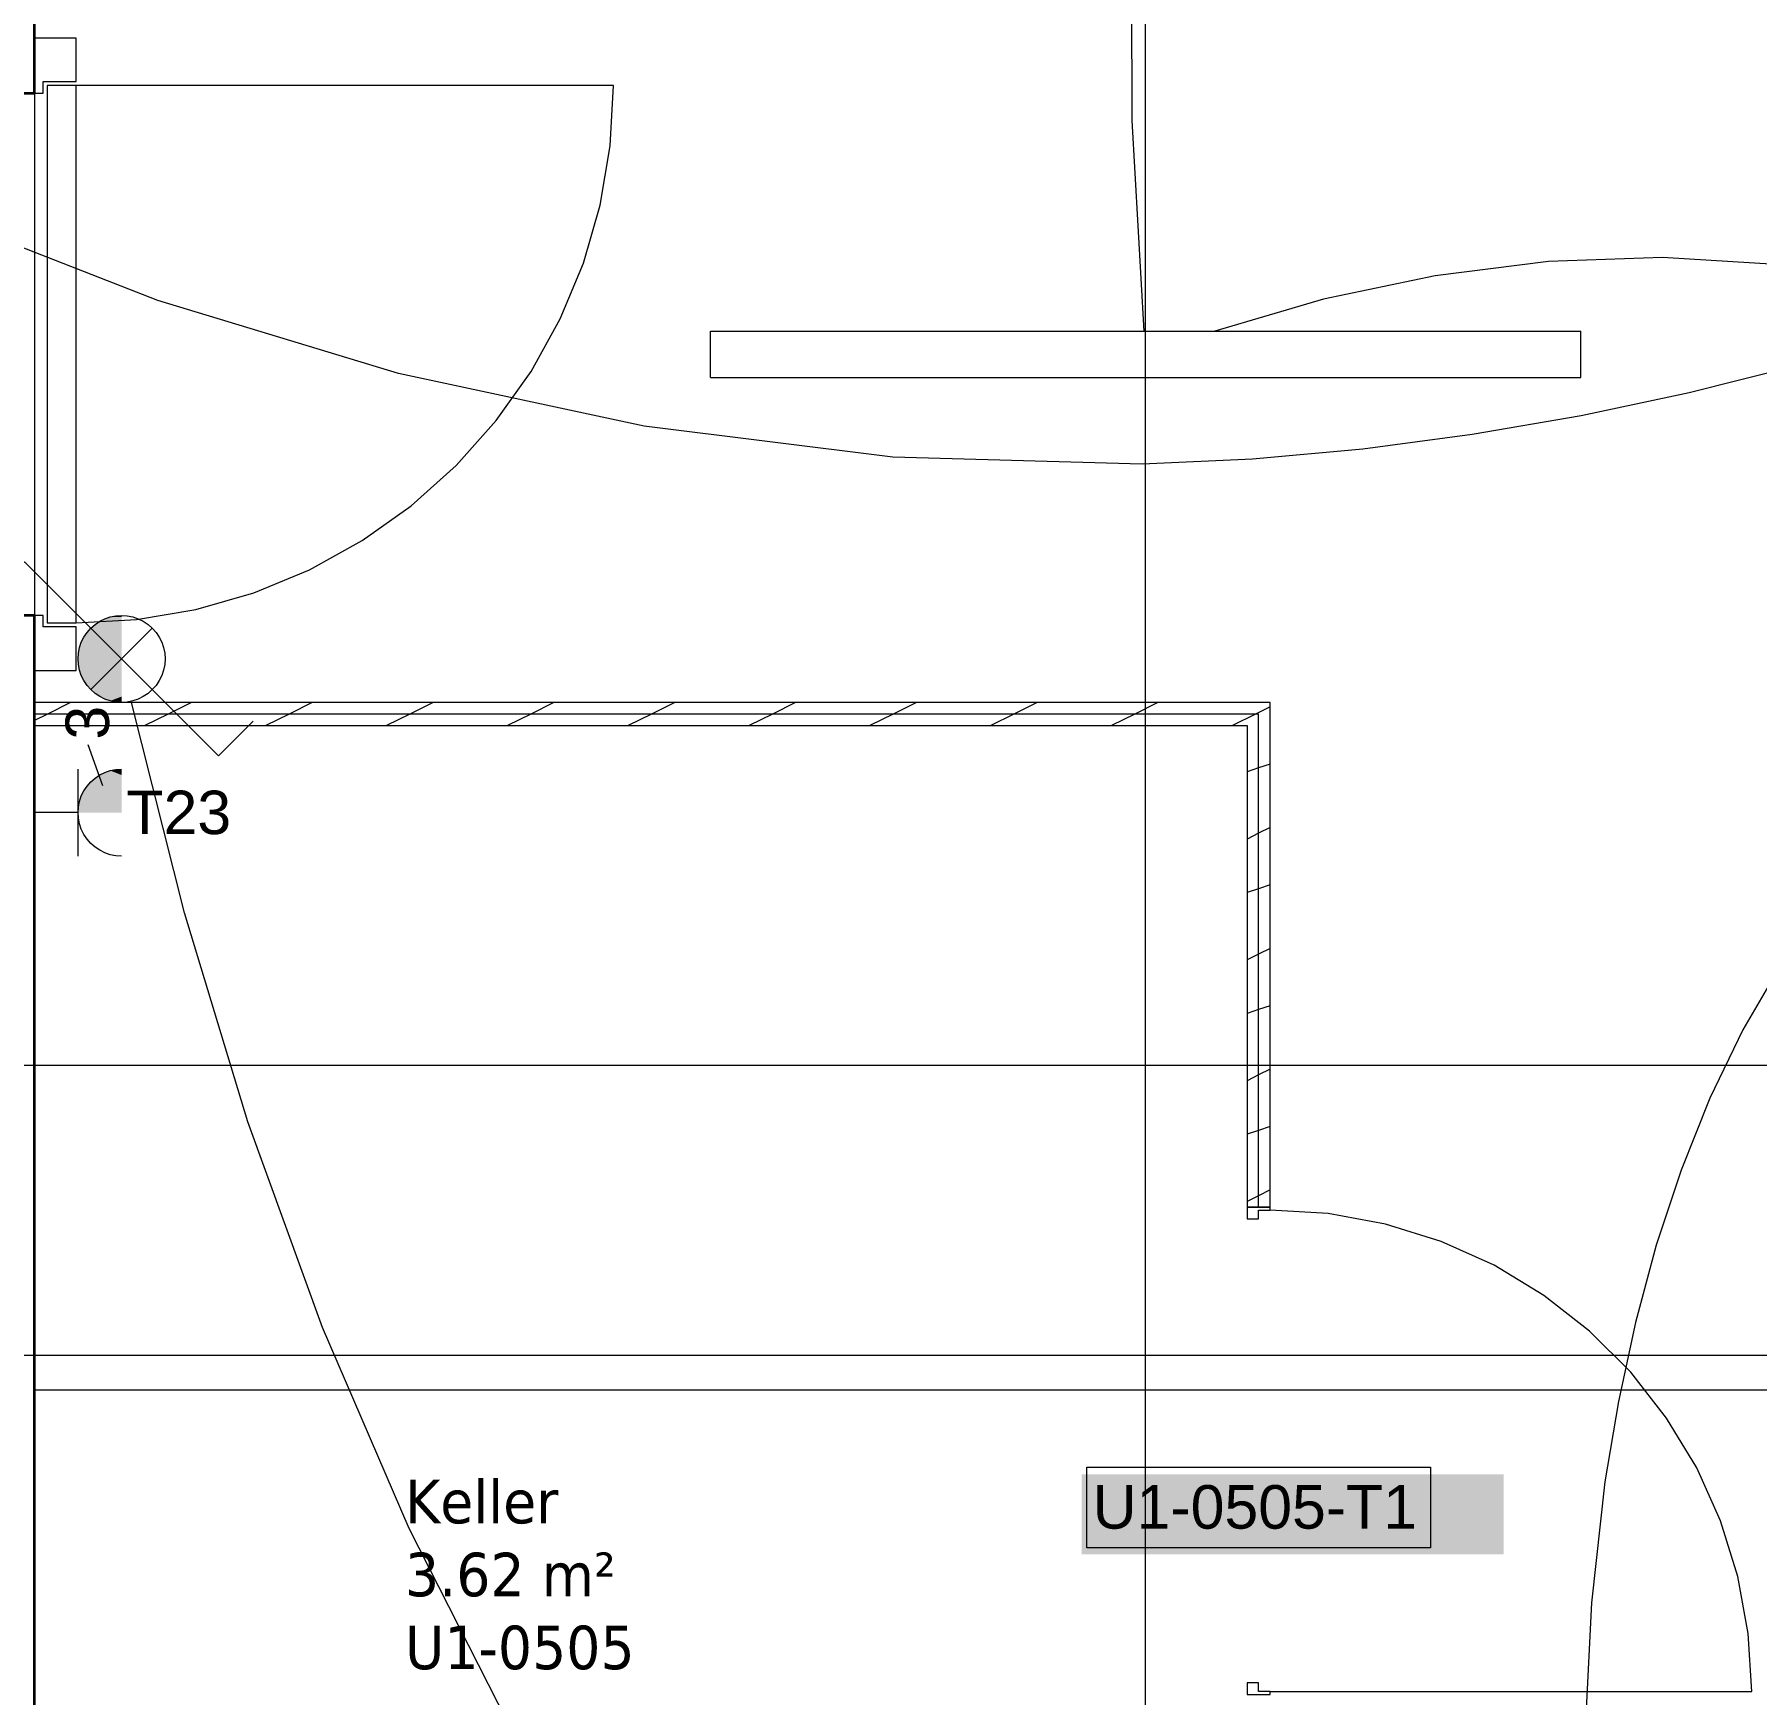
# Model space of a CAD drawing. Extents: x -1067 to 613, y -179 to 712.
# Drawn here: x 59.2 to 118.6, y 295.8 to 353 of the extents above; entities that cross this region are included whole.
import ezdxf
from ezdxf.lldxf.tags import DXFTag

# ---------------------------------------------------------------- set-up
doc = ezdxf.new("R2010")
doc.units = 0
doc.layers.get('0').update_dxf_attribs({"lineweight": 13})
for name, color, linetype, lineweight in [('A-AREA-____-IDEN', 7, 'Continuous', 5), ('A-DOOR-____-IDEN', 7, 'Continuous', 5), ('A-DOOR-____-OTLN', 7, 'Continuous', 9), ('A-DOOR-FRAM-MCUT', 7, 'Continuous', 9), ('A-DOOR-OPNG-OTLN', 7, 'Continuous', 9), ('A-FLOR-____-OVHD', 7, 'Strichpunkt - Fein', 9), ('A-WALL-____-MCUT', 7, 'Continuous', 35), ('A-WALL-____-PATT', 7, 'Continuous', 35), ('A-WALL-FNSH-MCUT', 7, 'Continuous', 35), ('S-GRID-____-OTLN', 7, 'Continuous', 5)]:
    doc.layers.add(name, color=color, linetype=linetype, lineweight=lineweight)
for name, color, linetype, lineweight, true_color in [('EL01_WAN_Kraft', 1, 'Continuous', 13, 0xff0000), ('EL01_WAN_Leitung_Licht', 7, 'Continuous', 13, 0x0080ff), ('EL01_WAN_Leitung_Notbeleuchtung', 7, 'Continuous', 13, 0x009900), ('EL01_WAN_Leuchten', 7, 'Continuous', 13, 0x0080ff), ('EL01_WAN_Licht', 7, 'Continuous', 13, 0x0080ff)]:
    doc.layers.add(name, color=color, linetype=linetype, lineweight=lineweight, true_color=true_color)
doc.styles.get("Standard").update_dxf_attribs({"font": 'arial.ttf'})
tags = doc.linetypes.add('_Rasterlinie_', pattern=[0.375, 0.2, -0.05, 0.075, -0.05]).pattern_tags.tags
tags[10:11] = [DXFTag(74, 4), DXFTag(75, 0), DXFTag(340, '0'), DXFTag(46, 1.0), DXFTag(50, 0.0), DXFTag(44, 0.0), DXFTag(45, 0.0)]
tags[8:9] = [DXFTag(74, 4), DXFTag(75, 0), DXFTag(340, '0'), DXFTag(46, 1.0), DXFTag(50, 0.0), DXFTag(44, 0.0), DXFTag(45, 0.0)]
tags[6:7] = [DXFTag(74, 4), DXFTag(75, 0), DXFTag(340, '0'), DXFTag(46, 1.0), DXFTag(50, 0.0), DXFTag(44, 0.0), DXFTag(45, 0.0)]
tags[4:5] = [DXFTag(74, 4), DXFTag(75, 0), DXFTag(340, '0'), DXFTag(46, 1.0), DXFTag(50, 0.0), DXFTag(44, 0.0), DXFTag(45, 0.0)]
tags = doc.linetypes.add('Strich Punkt fein', pattern=[0.2, 0.1, -0.05, 0, -0.05]).pattern_tags.tags
tags[10:11] = [DXFTag(74, 4), DXFTag(75, 0), DXFTag(340, '0'), DXFTag(46, 1.0), DXFTag(50, 0.0), DXFTag(44, 0.0), DXFTag(45, 0.0)]
tags[8:9] = [DXFTag(74, 4), DXFTag(75, 0), DXFTag(340, '0'), DXFTag(46, 1.0), DXFTag(50, 0.0), DXFTag(44, 0.0), DXFTag(45, 0.0)]
tags[6:7] = [DXFTag(74, 4), DXFTag(75, 0), DXFTag(340, '0'), DXFTag(46, 1.0), DXFTag(50, 0.0), DXFTag(44, 0.0), DXFTag(45, 0.0)]
tags[4:5] = [DXFTag(74, 4), DXFTag(75, 0), DXFTag(340, '0'), DXFTag(46, 1.0), DXFTag(50, 0.0), DXFTag(44, 0.0), DXFTag(45, 0.0)]
tags = doc.linetypes.add('Strichpunkt - Fein', pattern=[0.2, 0.1, -0.05, 0, -0.05]).pattern_tags.tags
tags[10:11] = [DXFTag(74, 4), DXFTag(75, 0), DXFTag(340, '0'), DXFTag(46, 1.0), DXFTag(50, 0.0), DXFTag(44, 0.0), DXFTag(45, 0.0)]
tags[8:9] = [DXFTag(74, 4), DXFTag(75, 0), DXFTag(340, '0'), DXFTag(46, 1.0), DXFTag(50, 0.0), DXFTag(44, 0.0), DXFTag(45, 0.0)]
tags[6:7] = [DXFTag(74, 4), DXFTag(75, 0), DXFTag(340, '0'), DXFTag(46, 1.0), DXFTag(50, 0.0), DXFTag(44, 0.0), DXFTag(45, 0.0)]
tags[4:5] = [DXFTag(74, 4), DXFTag(75, 0), DXFTag(340, '0'), DXFTag(46, 1.0), DXFTag(50, 0.0), DXFTag(44, 0.0), DXFTag(45, 0.0)]

# ---------------------------------------------------------------- blocks, each defined once
blk = doc.blocks.new('Referenz-A0UJ3194XE', base_point=(-1062.181, -175.856))
at = {"layer": 'A-DOOR-____-IDEN', "color": 0, "linetype": 'Continuous', "ltscale": 0.13}
for p, q in [((95.482, 303.612), (107.322, 303.612)), ((95.482, 300.832), (95.482, 303.612)), ((107.322, 303.612), (107.322, 300.832)), ((107.322, 300.832), (95.482, 300.832))]:
    blk.add_line(p, q, dxfattribs=at)
at = {"layer": 'A-DOOR-____-IDEN', "color": 7, "linetype": 'Continuous', "ltscale": 0.13, "true_color": 0xffffff}
for points in [[(95.307, 300.61), (109.846, 300.61), (95.307, 303.369)], [(109.846, 300.61), (95.307, 303.369), (109.846, 303.369)]]:
    blk.add_solid(points, dxfattribs=at)
at = {"layer": 'A-DOOR-____-OTLN', "color": 0, "linetype": 'Strich Punkt fein', "ltscale": 0.13}
blk.add_line((59.203, 350.976), (59.203, 332.976), dxfattribs=at)
at = {"layer": 'A-DOOR-____-OTLN', "color": 0, "linetype": 'Continuous', "ltscale": 0.13}
for p, q in [((59.643, 351.236), (59.643, 332.716)), ((60.643, 351.236), (59.643, 351.236)), ((60.643, 332.716), (60.643, 351.236)), ((59.643, 332.716), (60.643, 332.716))]:
    blk.add_line(p, q, dxfattribs=at)
at = {"layer": 'A-DOOR-FRAM-MCUT', "color": 0, "linetype": 'Continuous', "ltscale": 0.13}
for p, q in [((60.643, 352.876), (59.203, 352.876)), ((59.203, 352.876), (59.203, 350.976)), ((60.643, 351.376), (60.643, 352.876)), ((59.203, 350.976), (59.503, 350.976)), ((59.503, 350.976), (59.503, 351.376)), ((59.503, 351.376), (60.643, 351.376)), ((59.503, 332.976), (59.203, 332.976)), ((59.203, 332.976), (59.203, 331.076)), ((59.503, 332.576), (59.503, 332.976)), ((60.643, 332.576), (59.503, 332.576)), ((60.643, 331.076), (60.643, 332.576)), ((59.203, 331.076), (60.643, 331.076)), ((101.803, 312.576), (101.003, 312.576)), ((101.003, 312.576), (101.003, 312.176)), ((101.403, 312.176), (101.403, 312.476)), ((101.403, 312.476), (101.803, 312.476)), ((101.803, 312.476), (101.803, 312.576)), ((101.003, 312.176), (101.403, 312.176)), ((101.403, 296.176), (101.003, 296.176)), ((101.003, 296.176), (101.003, 295.776)), ((101.003, 295.776), (101.803, 295.776)), ((101.403, 295.876), (101.403, 296.176)), ((101.803, 295.876), (101.403, 295.876)), ((101.803, 295.776), (101.803, 295.876))]:
    blk.add_line(p, q, dxfattribs=at)
at = {"layer": 'A-DOOR-OPNG-OTLN', "color": 0, "linetype": 'Continuous', "ltscale": 0.13}
for p, q in [((79.163, 351.236), (60.643, 351.236)), ((79.047, 349.162), (79.163, 351.236)), ((78.699, 347.115), (79.047, 349.162)), ((78.124, 345.119), (78.699, 347.115)), ((77.329, 343.2), (78.124, 345.119)), ((76.324, 341.383), (77.329, 343.2)), ((75.123, 339.689), (76.324, 341.383)), ((73.739, 338.14), (75.123, 339.689)), ((72.19, 336.756), (73.739, 338.14)), ((70.496, 335.554), (72.19, 336.756)), ((68.679, 334.55), (70.496, 335.554)), ((66.76, 333.755), (68.679, 334.55)), ((64.764, 333.18), (66.76, 333.755)), ((62.717, 332.832), (64.764, 333.18)), ((60.643, 332.716), (62.717, 332.832)), ((103.804, 312.355), (101.803, 312.476)), ((105.776, 311.993), (103.804, 312.355)), ((107.689, 311.397), (105.776, 311.993)), ((109.517, 310.574), (107.689, 311.397)), ((111.233, 309.537), (109.517, 310.574)), ((112.811, 308.301), (111.233, 309.537)), ((114.228, 306.884), (112.811, 308.301)), ((115.465, 305.306), (114.228, 306.884)), ((116.502, 303.59), (115.465, 305.306)), ((117.324, 301.762), (116.502, 303.59)), ((117.921, 299.848), (117.324, 301.762)), ((118.282, 297.877), (117.921, 299.848)), ((118.403, 295.876), (118.282, 297.877)), ((101.803, 295.876), (118.403, 295.876))]:
    blk.add_line(p, q, dxfattribs=at)
at = {"layer": 'A-FLOR-____-OVHD', "color": 0, "linetype": 'Strichpunkt - Fein', "ltscale": 0.13}
for p, q in [((-49.397, 307.476), (198.844, 307.476)), ((59.203, 307.476), (125.803, 307.476)), ((59.203, 306.276), (125.803, 306.276))]:
    blk.add_line(p, q, dxfattribs=at)
at = {"layer": 'A-WALL-____-MCUT', "color": 0, "linetype": 'Continuous', "ltscale": 0.35}
for p, q in [((59.203, 350.976), (59.203, 426.376)), ((54.203, 350.976), (59.203, 350.976)), ((59.203, 332.976), (54.203, 332.976)), ((59.203, 213.776), (59.203, 332.976))]:
    blk.add_line(p, q, dxfattribs=at)
at = {"layer": 'A-WALL-____-MCUT', "color": 0, "linetype": 'Continuous', "lineweight": 9, "ltscale": 0.13}
for p, q in [((101.403, 329.576), (59.203, 329.576)), ((101.403, 312.576), (101.403, 329.576))]:
    blk.add_line(p, q, dxfattribs=at)
at = {"layer": 'A-WALL-____-PATT', "color": 0, "linetype": 'Continuous', "lineweight": 9, "ltscale": 0.13}
for p, q in [((59.649, 329.576), (59.203, 329.353)), ((60.449, 329.976), (59.649, 329.576)), ((63.814, 329.576), (63.014, 329.176)), ((64.614, 329.976), (63.814, 329.576)), ((67.979, 329.576), (67.179, 329.176)), ((68.779, 329.976), (67.979, 329.576)), ((72.144, 329.576), (71.344, 329.176)), ((72.944, 329.976), (72.144, 329.576)), ((76.309, 329.576), (75.509, 329.176)), ((77.109, 329.976), (76.309, 329.576)), ((80.474, 329.576), (79.674, 329.176)), ((81.274, 329.976), (80.474, 329.576)), ((84.639, 329.576), (83.839, 329.176)), ((85.439, 329.976), (84.639, 329.576)), ((88.804, 329.576), (88.004, 329.176)), ((89.604, 329.976), (88.804, 329.576)), ((92.969, 329.576), (92.169, 329.176)), ((93.769, 329.976), (92.969, 329.576)), ((97.133, 329.576), (96.333, 329.176)), ((97.933, 329.976), (97.133, 329.576)), ((101.298, 329.576), (100.498, 329.176)), ((101.803, 329.828), (101.298, 329.576)), ((101.403, 327.716), (101.003, 327.583)), ((101.803, 327.849), (101.403, 327.716)), ((101.403, 325.463), (101.003, 325.263)), ((101.803, 325.663), (101.403, 325.463)), ((101.403, 323.551), (101.003, 323.418)), ((101.803, 323.685), (101.403, 323.551)), ((101.403, 321.298), (101.003, 321.098)), ((101.803, 321.498), (101.403, 321.298)), ((101.403, 319.387), (101.003, 319.253)), ((101.803, 319.52), (101.403, 319.387)), ((101.403, 317.133), (101.003, 316.933)), ((101.803, 317.333), (101.403, 317.133)), ((101.403, 315.222), (101.003, 315.089)), ((101.803, 315.355), (101.403, 315.222)), ((101.403, 312.969), (101.003, 312.769)), ((101.803, 313.169), (101.403, 312.969))]:
    blk.add_line(p, q, dxfattribs=at)
at = {"layer": 'A-WALL-FNSH-MCUT', "color": 0, "linetype": 'Continuous', "lineweight": 9, "ltscale": 0.13}
for p, q in [((101.803, 329.976), (59.203, 329.976)), ((101.803, 312.576), (101.803, 329.976)), ((59.203, 329.176), (101.003, 329.176)), ((101.003, 329.176), (101.003, 312.576)), ((101.003, 312.576), (101.803, 312.576))]:
    blk.add_line(p, q, dxfattribs=at)
at = {"layer": 'S-GRID-____-OTLN', "color": 0, "linetype": '_Rasterlinie_', "ltscale": 0.13}
for p, q in [((97.503, -171.085), (97.503, 546.376)), ((-101.097, 317.476), (198.844, 317.476))]:
    blk.add_line(p, q, dxfattribs=at)
at = {"layer": 'A-AREA-____-IDEN', "color": 0, "linetype": 'Continuous', "ltscale": 0.13, "char_height": 1.5, "attachment_point": 1}
for s, insert in [('{\\W0.9;\\fVerdana;Keller}', (71.977, 303.178)), ('{\\W0.9;\\fVerdana;3.62 m²}', (71.977, 300.665)), ('{\\W0.9;\\fVerdana;U1-0505}', (71.977, 298.151))]:
    blk.add_mtext(s, dxfattribs=dict(at, insert=insert))
at = {"layer": 'A-DOOR-____-IDEN', "color": 0, "linetype": 'Continuous', "ltscale": 0.13, "insert": (95.682, 302.994), "char_height": 1.5, "attachment_point": 1}
blk.add_mtext('{\\fArial;U1-0505-T1}', dxfattribs=at)
blk = doc.blocks.new('Leitung-A0UJ31K2XE', base_point=(112.667, 286.982))
at = {"color": 0, "linetype": 'ByBlock', "lineweight": -2, "ltscale": 0.13}
for p, q in [((136.46, 330.781), (133.556, 330.458)), ((139.42, 330.856), (136.46, 330.781)), ((142.376, 330.728), (139.42, 330.856)), ((145.27, 330.439), (142.376, 330.728)), ((133.556, 330.458), (130.767, 329.842)), ((130.767, 329.842), (129.433, 329.411)), ((128.15, 328.89), (126.066, 327.77)), ((129.433, 329.411), (128.15, 328.89)), ((126.066, 327.77), (124.15, 326.389)), ((124.15, 326.389), (122.4, 324.768)), ((122.4, 324.768), (120.809, 322.93)), ((120.809, 322.93), (119.375, 320.898)), ((119.375, 320.898), (118.092, 318.693)), ((118.092, 318.693), (116.956, 316.339)), ((116.956, 316.339), (115.964, 313.857)), ((115.964, 313.857), (115.111, 311.271)), ((115.111, 311.271), (114.392, 308.602)), ((114.392, 308.602), (113.804, 305.873)), ((113.804, 305.873), (113.341, 303.107)), ((113.341, 303.107), (112.875, 298.937)), ((112.875, 298.937), (112.667, 294.809)), ((112.667, 294.809), (112.705, 290.799)), ((112.705, 290.799), (112.973, 286.982))]:
    blk.add_line(p, q, dxfattribs=at)
blk = doc.blocks.new('Leitung-A0UJ31KQXE', base_point=(62.537, 249.997))
at = {"color": 0, "linetype": 'ByBlock', "lineweight": -2, "ltscale": 0.13}
for p, q in [((64.37, 322.726), (62.537, 330.013)), ((66.562, 315.516), (64.37, 322.726)), ((69.138, 308.425), (66.562, 315.516)), ((72.121, 301.5), (69.138, 308.425)), ((75.537, 294.784), (72.121, 301.5))]:
    blk.add_line(p, q, dxfattribs=at)
blk = doc.blocks.new('LED-Langfeldleuchte 37W-A0UJ31MUXE', base_point=(82.505, 341.176))
at = {"color": 0, "lineweight": -2}
for p, q in [((82.505, 342.776), (112.505, 342.776)), ((82.505, 341.176), (82.505, 342.776)), ((112.505, 341.176), (112.505, 342.776)), ((82.505, 341.176), (112.505, 341.176))]:
    blk.add_line(p, q, dxfattribs=at)
blk = doc.blocks.new('Steckdose T23_ AP_ 3-fach-A0UJ31O0XE', base_point=(59.205, 324.676))
at = {"color": 0, "lineweight": -2}
for p, q in [((61.559, 327.102), (61.051, 328.518)), ((60.705, 324.676), (60.705, 327.676)), ((61.015, 327.089), (61.144, 327.236)), ((61.144, 327.236), (61.292, 327.366)), ((61.292, 327.366), (61.455, 327.475)), ((61.455, 327.475), (61.631, 327.562)), ((61.631, 327.562), (61.817, 327.625)), ((61.817, 327.625), (62.009, 327.663)), ((62.009, 327.663), (62.205, 327.676)), ((60.718, 326.372), (60.756, 326.564)), ((60.756, 326.564), (60.819, 326.75)), ((60.819, 326.75), (60.906, 326.926)), ((60.906, 326.926), (61.015, 327.089)), ((60.705, 326.176), (59.205, 326.176)), ((60.705, 326.176), (60.718, 326.372)), ((60.718, 325.98), (60.705, 326.176)), ((60.756, 325.788), (60.718, 325.98)), ((60.819, 325.602), (60.756, 325.788)), ((60.906, 325.426), (60.819, 325.602)), ((61.015, 325.263), (60.906, 325.426)), ((61.144, 325.115), (61.015, 325.263)), ((61.292, 324.986), (61.144, 325.115)), ((61.455, 324.877), (61.292, 324.986)), ((61.631, 324.79), (61.455, 324.877)), ((61.817, 324.727), (61.631, 324.79)), ((62.009, 324.689), (61.817, 324.727)), ((62.205, 324.676), (62.009, 324.689))]:
    blk.add_line(p, q, dxfattribs=at)
for points in [[(60.906, 326.926), (62.205, 326.926), (61.144, 327.236)], [(61.144, 327.236), (62.205, 327.236), (61.455, 327.475)], [(62.205, 326.926), (61.144, 327.236), (62.205, 327.236)], [(61.455, 327.475), (62.205, 327.475), (61.817, 327.625)], [(62.205, 327.236), (61.455, 327.475), (62.205, 327.475)], [(61.817, 327.625), (62.205, 327.625), (62.205, 327.676)], [(62.205, 327.475), (61.817, 327.625), (62.205, 327.625)], [(60.705, 326.176), (62.205, 326.176), (60.756, 326.564)], [(60.756, 326.564), (62.205, 326.564), (60.906, 326.926)], [(62.205, 326.176), (60.756, 326.564), (62.205, 326.564)], [(62.205, 326.564), (60.906, 326.926), (62.205, 326.926)]]:
    blk.add_solid(points, dxfattribs=at)
at = {"color": 0, "lineweight": -2, "insert": (60.274, 328.694), "char_height": 1.5, "attachment_point": 1, "rotation": 90}
blk.add_mtext('{\\fArial;3}', dxfattribs=at)
at = {"color": 0, "lineweight": -2, "insert": (62.373, 326.934), "char_height": 1.5, "attachment_point": 1}
blk.add_mtext('{\\fArial;T23}', dxfattribs=at)
blk = doc.blocks.new('Schalter_ Schema 3_ AP_ KL-A0UJ31OQXE', base_point=(57.666, 328.133))
at = {"color": 0, "lineweight": -2}
for p, q in [((58.862, 334.818), (57.666, 333.622)), ((61.145, 332.536), (58.862, 334.818)), ((61.015, 332.389), (61.144, 332.536)), ((61.144, 332.536), (61.292, 332.666)), ((63.266, 330.415), (61.145, 332.536)), ((63.266, 332.536), (61.145, 330.415)), ((61.292, 332.666), (61.455, 332.775)), ((61.455, 332.775), (61.631, 332.862)), ((61.631, 332.862), (61.817, 332.925)), ((61.817, 332.925), (62.009, 332.963)), ((62.009, 332.963), (62.205, 332.976)), ((62.205, 332.976), (62.401, 332.963)), ((62.401, 332.963), (62.593, 332.925)), ((62.593, 332.925), (62.779, 332.862)), ((62.779, 332.862), (62.955, 332.775)), ((62.955, 332.775), (63.118, 332.666)), ((63.118, 332.666), (63.266, 332.536)), ((63.266, 332.536), (63.395, 332.389)), ((60.718, 331.672), (60.756, 331.864)), ((60.756, 331.864), (60.819, 332.05)), ((60.819, 332.05), (60.906, 332.226)), ((60.906, 332.226), (61.015, 332.389)), ((63.395, 332.389), (63.504, 332.226)), ((63.504, 332.226), (63.591, 332.05)), ((63.591, 332.05), (63.654, 331.864)), ((63.654, 331.864), (63.692, 331.672)), ((60.705, 331.476), (60.718, 331.672)), ((60.718, 331.28), (60.705, 331.476)), ((60.756, 331.088), (60.718, 331.28)), ((63.692, 331.28), (63.654, 331.088)), ((63.692, 331.672), (63.705, 331.476)), ((63.705, 331.476), (63.692, 331.28)), ((60.819, 330.902), (60.756, 331.088)), ((60.906, 330.726), (60.819, 330.902)), ((61.015, 330.563), (60.906, 330.726)), ((63.504, 330.726), (63.395, 330.563)), ((63.591, 330.902), (63.504, 330.726)), ((63.654, 331.088), (63.591, 330.902)), ((61.144, 330.415), (61.015, 330.563)), ((61.292, 330.286), (61.144, 330.415)), ((61.455, 330.177), (61.292, 330.286)), ((61.631, 330.09), (61.455, 330.177)), ((61.817, 330.027), (61.631, 330.09)), ((62.779, 330.09), (62.593, 330.027)), ((62.955, 330.177), (62.779, 330.09)), ((63.118, 330.286), (62.955, 330.177)), ((63.266, 330.415), (63.118, 330.286)), ((63.395, 330.563), (63.266, 330.415)), ((63.266, 330.415), (65.548, 328.133)), ((62.009, 329.989), (61.817, 330.027)), ((62.205, 329.976), (62.009, 329.989)), ((62.401, 329.989), (62.205, 329.976)), ((62.593, 330.027), (62.401, 329.989)), ((65.548, 328.133), (66.744, 329.329))]:
    blk.add_line(p, q, dxfattribs=at)
for points in [[(62.205, 332.226), (60.906, 332.226), (62.205, 332.536)], [(60.906, 332.226), (62.205, 332.536), (61.144, 332.536)], [(62.205, 332.536), (61.144, 332.536), (62.205, 332.775)], [(61.144, 332.536), (62.205, 332.775), (61.455, 332.775)], [(62.205, 332.775), (61.455, 332.775), (62.205, 332.925)], [(61.455, 332.775), (62.205, 332.925), (61.817, 332.925)], [(62.205, 332.925), (61.817, 332.925), (62.205, 332.976)], [(62.205, 331.476), (60.705, 331.476), (62.205, 331.864)], [(60.705, 331.476), (62.205, 331.864), (60.756, 331.864)], [(62.205, 331.864), (60.756, 331.864), (62.205, 332.226)], [(60.756, 331.864), (62.205, 332.226), (60.906, 332.226)], [(60.756, 331.088), (62.205, 331.476), (60.705, 331.476)], [(62.205, 331.088), (60.756, 331.088), (62.205, 331.476)], [(60.906, 330.726), (62.205, 331.088), (60.756, 331.088)], [(62.205, 330.726), (60.906, 330.726), (62.205, 331.088)], [(61.144, 330.415), (62.205, 330.726), (60.906, 330.726)], [(62.205, 330.415), (61.144, 330.415), (62.205, 330.726)], [(61.455, 330.177), (62.205, 330.415), (61.144, 330.415)], [(62.205, 330.177), (61.455, 330.177), (62.205, 330.415)], [(61.817, 330.027), (62.205, 330.177), (61.455, 330.177)], [(62.205, 330.027), (61.817, 330.027), (62.205, 330.177)], [(62.205, 329.976), (62.205, 330.027), (61.817, 330.027)]]:
    blk.add_solid(points, dxfattribs=at)
blk = doc.blocks.new('Leitung-A0UJ31TCXE', base_point=(47.639, 338.191))
at = {"color": 0, "linetype": 'ByBlock', "lineweight": -2, "ltscale": 0.13}
for p, q in [((55.392, 346.972), (47.639, 350.676)), ((63.454, 343.83), (55.392, 346.972)), ((71.756, 341.315), (63.454, 343.83)), ((119.926, 341.579), (116.24, 340.651)), ((80.226, 339.493), (71.756, 341.315)), ((116.24, 340.651), (112.519, 339.857)), ((112.519, 339.857), (108.767, 339.206)), ((88.793, 338.429), (80.226, 339.493)), ((108.767, 339.206), (104.991, 338.705)), ((97.387, 338.191), (88.793, 338.429)), ((104.991, 338.705), (101.196, 338.364)), ((101.196, 338.364), (97.387, 338.191))]:
    blk.add_line(p, q, dxfattribs=at)
blk = doc.blocks.new('Leitung-A0UJ31WSXE', base_point=(97.011, 342.776))
at = {"color": 0, "linetype": 'ByBlock', "lineweight": -2, "ltscale": 0.13}
for p, q in [((97.011, 357.345), (97.033, 350.039)), ((97.033, 350.039), (97.44, 342.776))]:
    blk.add_line(p, q, dxfattribs=at)
blk = doc.blocks.new('Leitung-A0UJ31ZKXE', base_point=(99.897, 329.689))
at = {"color": 0, "linetype": 'ByBlock', "lineweight": -2, "ltscale": 0.13}
for p, q in [((111.397, 345.176), (107.486, 344.684)), ((115.329, 345.315), (111.397, 345.176)), ((119.24, 345.067), (115.329, 345.315)), ((123.088, 344.399), (119.24, 345.067)), ((107.486, 344.684), (103.639, 343.873)), ((127.302, 343.121), (123.088, 344.399)), ((103.639, 343.873), (99.897, 342.776)), ((131.35, 341.333), (127.302, 343.121)), ((135.203, 339.104), (131.35, 341.333)), ((138.827, 336.5), (135.203, 339.104)), ((142.193, 333.59), (138.827, 336.5)), ((145.27, 330.439), (142.193, 333.59))]:
    blk.add_line(p, q, dxfattribs=at)

msp = doc.modelspace()

# ---------------------------------------------------------------- block references
at = {"color": 9, "lineweight": 25, "ltscale": 0.25, "true_color": 0xc0c0c0}
msp.add_blockref('Referenz-A0UJ3194XE', (-1062.181, -175.856), dxfattribs=at)
at = {"layer": 'EL01_WAN_Kraft', "color": 1, "linetype": 'Continuous', "ltscale": 0.13, "true_color": 0xff0000}
msp.add_blockref('Steckdose T23_ AP_ 3-fach-A0UJ31O0XE', (59.205, 324.676), dxfattribs=at)
at = {"layer": 'EL01_WAN_Leitung_Licht', "ltscale": 0.13}
for name, p in [('Leitung-A0UJ31WSXE', (97.011, 342.776)), ('Leitung-A0UJ31ZKXE', (99.897, 329.689)), ('Leitung-A0UJ31K2XE', (112.667, 286.982)), ('Leitung-A0UJ31KQXE', (62.537, 249.997))]:
    msp.add_blockref(name, p, dxfattribs=at)
at = {"layer": 'EL01_WAN_Leitung_Notbeleuchtung', "ltscale": 0.13}
msp.add_blockref('Leitung-A0UJ31TCXE', (47.639, 338.191), dxfattribs=at)
at = {"layer": 'EL01_WAN_Leuchten', "ltscale": 0.13}
msp.add_blockref('LED-Langfeldleuchte 37W-A0UJ31MUXE', (82.505, 341.176), dxfattribs=at)
at = {"layer": 'EL01_WAN_Licht', "linetype": 'Continuous', "ltscale": 0.13}
msp.add_blockref('Schalter_ Schema 3_ AP_ KL-A0UJ31OQXE', (57.666, 328.133), dxfattribs=at)

doc.saveas('drawing.dxf')
